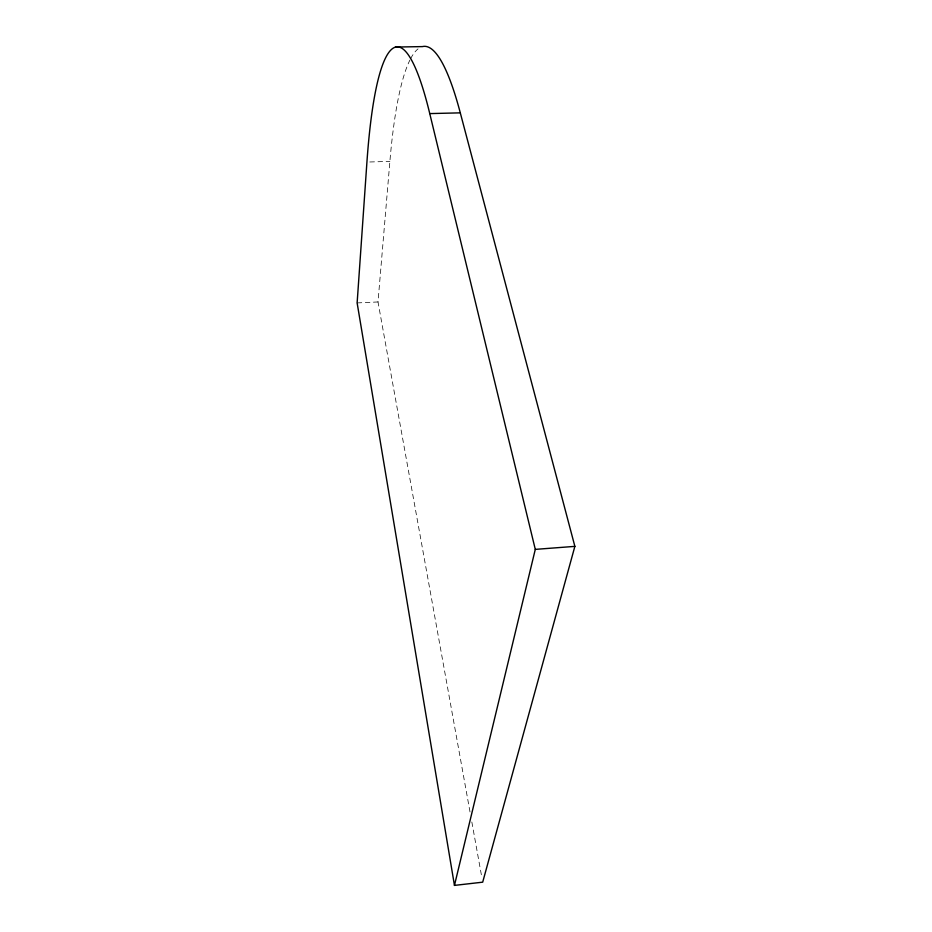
<?xml version="1.0" encoding="UTF-8"?>
<svg xmlns="http://www.w3.org/2000/svg" width="932" height="932" viewBox="0 0 932 932"><rect width="100%" height="100%" fill="white"/><g stroke="black" fill="none" stroke-linecap="round" stroke-linejoin="round"><path stroke-width="0.7" stroke-dasharray="4.66 3.5" d="M470.019 811.97L378.008 301.956L389.891 161.376A306.523 51.843 87 0 1 409.894 60.091M357.131 302.923L378.008 301.956M369.806 161.982L389.891 161.376M471.837 822.001L481.914 877.874M410.616 58.693A306.523 51.843 87 0 1 418.025 48.895"/><path stroke-width="1.4" d="M454.455 885.4L535.294 549.379L429.757 113.599L460.292 112.854L574.869 546.373L482.694 882.173L454.455 885.4L357.131 302.923L366.928 162.075A307.49 46.483 87 0 1 429.757 113.599M535.294 549.379L574.869 546.373M395.436 47.054L422.464 46.6A306.523 51.843 87 0 1 460.292 112.854"/></g></svg>
